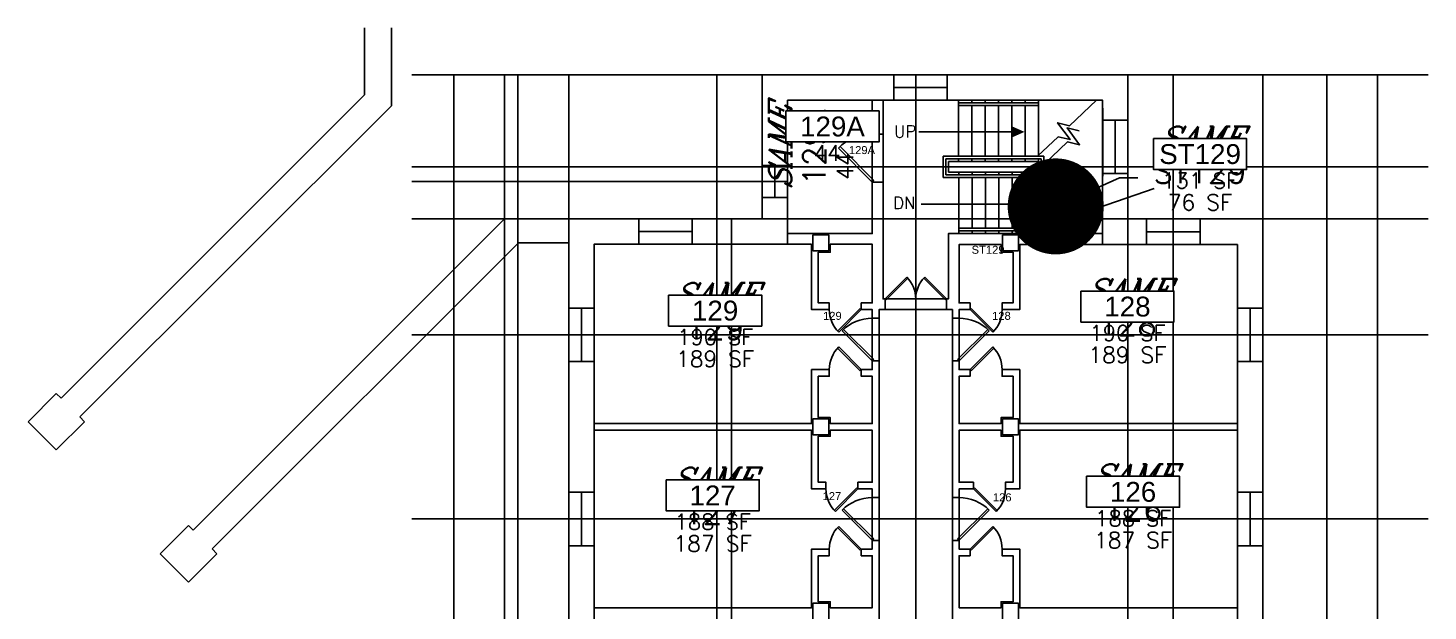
# Model space of a CAD drawing. Header units: inches. Extents: x 3065842 to 3066151, y 1245233 to 1245511.
# Drawn here: x 3065915.4 to 3066002.8, y 1245474.7 to 1245511.1 of the extents above; entities that cross this region are included whole.
import ezdxf
from ezdxf.enums import TextEntityAlignment as Align

# ---------------------------------------------------------------- set-up
doc = ezdxf.new("R2010")
doc.units = ezdxf.units.IN
doc.header["$MEASUREMENT"] = 0
doc.set_wipeout_variables(frame=1)
for name, color, linetype in [('A-ANNO-RMNO', 4, 'Continuous'), ('A-ANNO-RMNO-OLD', 4, 'Continuous'), ('A-ANNO-RMSF', 4, 'Continuous'), ('A-DOOR', 2, 'Continuous'), ('A-FLOR-LEVL', 3, 'Continuous'), ('A-GLAZ', 2, 'Continuous'), ('A-SPAC-ANOT', 7, 'Continuous'), ('A-SPAC-GROS', 6, 'Continuous'), ('A-SPAC-PPLN-AREA', 3, 'Continuous'), ('A-SPAC-RMBX', 4, 'Continuous'), ('A-SPAC-RMDR', 7, 'Continuous'), ('A-SPAC-RMNO', 4, 'Continuous'), ('A-SPAC-RMTW', 4, 'Continuous'), ('A-SPAC-WPBX', 4, 'Continuous'), ('A-WALL', 7, 'Continuous'), ('L-SITE', 1, 'Continuous'), ('S-COLS', 5, 'Continuous'), ('S-GRID', 1, 'Continuous')]:
    doc.layers.add(name, color=color, linetype=linetype)
doc.styles.add('FAI1', font='arial.ttf')
doc.styles.add('RMTAG-OLDNUM', font='complex.shx', dxfattribs={"oblique": 25, "height": 17})
doc.styles.add('RMTAG-RMNUM', font='simplex', dxfattribs={"height": 17})
doc.styles.add('RMTAG-SQFT', font='simplex', dxfattribs={"height": 12})
doc.styles.add('ROMANS', font='romans.shx')
doc.styles.add('SIMPLEX', font='simplex')
doc.styles.get("Standard").update_dxf_attribs({"font": 'arial.ttf'})
doc.dimstyles.get("Standard").update_dxf_attribs({"dimtxt": 0.18, "dimasz": 0.18, "dimexe": 0.18, "dimexo": 0.0625, "dimgap": 0.09, "dimtad": 0, "dimtih": 1, "dimtoh": 1, "dimdec": 4, "dimzin": 0, "dimdsep": 46, "dimtxsty": 'Standard', "dimcen": 0.09, "dimadec": 0, "dimazin": 0, "dimtfac": 1, "dimtdec": 4, "dimtofl": 0, "dimtmove": 0, "dimatfit": 3, "dimfxl": 1, "dimtolj": 1, "dimtzin": 0, "dimarcsym": 0})

# ---------------------------------------------------------------- blocks, each defined once
blk = doc.blocks.new('ARR')
blk.add_line((0, 0), (0, -70.1))
blk.add_solid([(-4, 0), (4, 0), (0, 9)])
blk = doc.blocks.new('RMTAG3')
at = {"layer": 'A-ANNO-RMNO', "style": 'RMTAG-RMNUM'}
blk.add_attdef('ROOM#', text='', height=17, dxfattribs=at).set_placement((0, 0), align=Align.BOTTOM_CENTER)
at = {"layer": 'A-ANNO-RMNO-OLD', "style": 'RMTAG-OLDNUM', "oblique": 25}
blk.add_attdef('OLDROOM#', text='', height=17, dxfattribs=at).set_placement((0, 25.5), align=Align.BOTTOM_CENTER)
at = {"layer": 'A-ANNO-RMSF', "style": 'RMTAG-SQFT'}
blk.add_attdef('SQ-FT', text='', height=12, dxfattribs=at).set_placement((0, -19), align=Align.BOTTOM_CENTER)
blk = doc.blocks.new('AWI002')
blk.add_line((-0.5, -1), (0.5, -1))
blk = doc.blocks.new('ADO001')
for p, q in [((0.207106, 0.707105), (-0.499999, 0)), ((-0.465625, -0.034373), (0.240643, 0.671896)), ((-0.499999, 0), (-0.465625, -0.034373))]:
    blk.add_line(p, q)
blk.add_arc((-0.499999, 0), 0.999997, 0, 45)
blk = doc.blocks.new('ADO101')
for p, q in [((0.465624, -0.034373), (-0.240645, 0.671896)), ((-0.207108, 0.707105), (0.499997, 0)), ((0.499997, 0), (0.465624, -0.034373))]:
    blk.add_line(p, q)
blk.add_arc((0.499997, 0), 0.999997, 135, 180)
blk = doc.blocks.new('ADO401')
for p, q in [((-0.146446, 0.353552), (-0.499999, 0)), ((-0.482812, -0.017187), (-0.129678, 0.335948)), ((-0.129678, 0.335948), (-0.146446, 0.353552)), ((0.129678, 0.335948), (0.146446, 0.353552)), ((0.482812, -0.017187), (0.129678, 0.335948)), ((0.146446, 0.353552), (0.499999, 0)), ((-0.499999, 0), (-0.482812, -0.017187)), ((0.499999, 0), (0.482812, -0.017187))]:
    blk.add_line(p, q)
for centre, start, end in [((-0.499999, 0), 0, 45), ((0.499999, 0), 135, 180)]:
    blk.add_arc(centre, 0.499999, start, end)
blk = doc.blocks.new('FMGRM1')
at = {"style": 'FAI1'}
for tag, p in [('DATA1', (0, -0.284)), ('DATA2', (0, -0.443)), ('DATA3', (0, -0.602)), ('DATA4', (0, -0.762)), ('DATA5', (0, -0.921))]:
    blk.add_attdef(tag, text='', height=0.117, dxfattribs=at).set_placement(p, align=Align.CENTER)
at = {"layer": 'A-SPAC-RMDR', "style": 'FAI1'}
blk.add_attdef('RMDOOR', text='', height=0.08, dxfattribs=at).set_placement((0, 0.257), align=Align.MIDDLE)
at = {"layer": 'A-SPAC-RMNO', "style": 'FAI1'}
blk.add_attdef('RMNUMB', text='', height=0.16, dxfattribs=at).set_placement((0, 0), align=Align.MIDDLE)
at = {"linetype": 'Continuous'}
blk.add_wipeout([(-0.375, -0.125), (0.375, -0.125), (0.375, 0.125), (-0.375, 0.125)], dxfattribs=at).dxf.layer = 'A-SPAC-WPBX'
at = {"layer": 'A-SPAC-RMBX', "linetype": 'Continuous'}
blk.add_lwpolyline([(-0.375, 0.125), (0.375, 0.125), (0.375, -0.125), (-0.375, -0.125)], close=True, dxfattribs=at)

msp = doc.modelspace()

# ---------------------------------------------------------------- linework, layer by layer
at = {"layer": 'A-ANNO-RMNO'}
msp.add_line((3065981.582, 1245499.641), (3065985.742, 1245501.076), dxfattribs=at)
msp.add_solid([(3065981.859, 1245499.604), (3065981.751, 1245499.919), (3065980.86, 1245499.436)], dxfattribs=at)
at = {"layer": 'A-FLOR-LEVL'}
for p, q in [((3065973.518, 1245506.596), (3065973.518, 1245503.096)), ((3065973.518, 1245506.43), (3065978.518, 1245506.43)), ((3065973.518, 1245506.263), (3065978.518, 1245506.263)), ((3065974.352, 1245506.596), (3065974.352, 1245506.43)), ((3065974.352, 1245506.263), (3065974.352, 1245503.096)), ((3065975.185, 1245506.596), (3065975.185, 1245506.43)), ((3065975.185, 1245506.263), (3065975.185, 1245503.096)), ((3065976.018, 1245506.596), (3065976.018, 1245506.43)), ((3065976.018, 1245506.263), (3065976.018, 1245503.096)), ((3065976.852, 1245506.596), (3065976.852, 1245506.43)), ((3065976.852, 1245506.263), (3065976.852, 1245503.096)), ((3065977.685, 1245506.596), (3065977.685, 1245506.43)), ((3065977.685, 1245506.263), (3065977.685, 1245503.096)), ((3065978.518, 1245506.596), (3065978.518, 1245503.096)), ((3065980.464, 1245505.006), (3065982.131, 1245506.596)), ((3065978.464, 1245503.096), (3065979.741, 1245504.315)), ((3065978.873, 1245502.598), (3065980.336, 1245503.995)), ((3065972.56, 1245503.096), (3065978.852, 1245503.096)), ((3065972.56, 1245501.763), (3065972.56, 1245503.096)), ((3065972.727, 1245502.93), (3065978.685, 1245502.93)), ((3065972.727, 1245501.93), (3065972.727, 1245502.93)), ((3065973.518, 1245502.93), (3065973.518, 1245502.763)), ((3065974.352, 1245502.93), (3065974.352, 1245502.763)), ((3065975.185, 1245502.93), (3065975.185, 1245502.763)), ((3065976.018, 1245502.93), (3065976.018, 1245502.763)), ((3065976.852, 1245502.93), (3065976.852, 1245502.763)), ((3065977.685, 1245502.93), (3065977.685, 1245502.763)), ((3065978.518, 1245502.93), (3065978.518, 1245502.763)), ((3065978.685, 1245502.93), (3065978.685, 1245501.93)), ((3065978.852, 1245503.096), (3065978.852, 1245501.763)), ((3065972.56, 1245501.763), (3065978.852, 1245501.763)), ((3065972.727, 1245501.93), (3065978.685, 1245501.93)), ((3065973.535, 1245501.93), (3065973.535, 1245502.096)), ((3065973.535, 1245498.263), (3065973.535, 1245501.763)), ((3065974.369, 1245501.93), (3065974.369, 1245502.096)), ((3065974.369, 1245498.596), (3065974.369, 1245501.763)), ((3065975.202, 1245501.93), (3065975.202, 1245502.096)), ((3065975.202, 1245498.596), (3065975.202, 1245501.763)), ((3065976.035, 1245501.93), (3065976.035, 1245502.096)), ((3065976.035, 1245498.596), (3065976.035, 1245501.763)), ((3065976.869, 1245501.93), (3065976.869, 1245502.096)), ((3065976.869, 1245498.596), (3065976.869, 1245501.763)), ((3065977.702, 1245501.93), (3065977.702, 1245502.096)), ((3065977.702, 1245498.596), (3065977.702, 1245501.763)), ((3065978.518, 1245501.93), (3065978.518, 1245502.096)), ((3065978.518, 1245498.263), (3065978.518, 1245501.763)), ((3065973.535, 1245498.596), (3065978.518, 1245498.596)), ((3065973.535, 1245498.43), (3065978.518, 1245498.43)), ((3065974.369, 1245498.263), (3065974.369, 1245498.43)), ((3065975.202, 1245498.263), (3065975.202, 1245498.43)), ((3065976.035, 1245498.263), (3065976.035, 1245498.43)), ((3065976.869, 1245498.263), (3065976.869, 1245498.43)), ((3065977.702, 1245498.263), (3065977.702, 1245498.43))]:
    msp.add_line(p, q, dxfattribs=at)
for points in [[(3065979.741, 1245504.315), (3065980.493, 1245504.137), (3065979.713, 1245505.184), (3065980.464, 1245505.006)], [(3065980.336, 1245503.995), (3065981.088, 1245503.817), (3065980.308, 1245504.864), (3065981.059, 1245504.685)]]:
    msp.add_lwpolyline(points, dxfattribs=at)
at = {"layer": 'A-GLAZ'}
for p, q in [((3065969.488, 1245508.18), (3065972.821, 1245508.18)), ((3065969.488, 1245506.596), (3065972.821, 1245506.596)), ((3065982.518, 1245502.013), (3065982.518, 1245505.346)), ((3065984.102, 1245502.013), (3065984.102, 1245505.346)), ((3065961.268, 1245502.513), (3065961.268, 1245500.513)), ((3065962.852, 1245502.513), (3065962.852, 1245500.513)), ((3065953.56, 1245499.18), (3065956.893, 1245499.18)), ((3065985.268, 1245499.18), (3065988.602, 1245499.18)), ((3065953.56, 1245497.596), (3065956.893, 1245497.596)), ((3065985.268, 1245497.581), (3065988.602, 1245497.581)), ((3065949.185, 1245493.596), (3065949.185, 1245490.263)), ((3065950.768, 1245493.596), (3065950.768, 1245490.263)), ((3065990.935, 1245493.596), (3065990.935, 1245490.263)), ((3065992.519, 1245493.596), (3065992.519, 1245490.263)), ((3065949.185, 1245478.763), (3065949.185, 1245482.096)), ((3065950.768, 1245478.763), (3065950.768, 1245482.096)), ((3065990.935, 1245482.096), (3065990.935, 1245478.763)), ((3065992.519, 1245482.096), (3065992.519, 1245478.763))]:
    msp.add_line(p, q, dxfattribs=at)
at = {"layer": 'A-SPAC-PPLN-AREA'}
for points in [[(3065968.143, 1245506.596), (3065962.852, 1245506.596), (3065962.852, 1245498.263), (3065968.143, 1245498.263)], [(3065968.935, 1245494.18), (3065968.81, 1245494.18), (3065968.81, 1245506.596), (3065982.518, 1245506.596), (3065982.518, 1245498.263), (3065972.893, 1245498.263), (3065972.893, 1245494.18)], [(3065964.352, 1245497.596), (3065950.768, 1245497.596), (3065950.768, 1245486.388), (3065964.352, 1245486.388), (3065964.352, 1245489.763), (3065965.456, 1245489.763), (3065965.456, 1245489.346), (3065964.768, 1245489.346), (3065964.768, 1245486.763), (3065965.518, 1245486.763), (3065965.518, 1245486.388), (3065968.143, 1245486.388), (3065968.143, 1245489.346), (3065967.456, 1245489.346), (3065967.456, 1245489.763), (3065968.143, 1245489.763), (3065968.143, 1245493.513), (3065967.456, 1245493.513), (3065967.456, 1245493.93), (3065968.143, 1245493.93), (3065968.143, 1245497.596), (3065965.518, 1245497.596), (3065965.518, 1245497.096), (3065964.768, 1245497.096), (3065964.768, 1245493.93), (3065965.456, 1245493.93), (3065965.456, 1245493.513), (3065964.352, 1245493.513), (3065964.352, 1245497.581)], [(3065990.935, 1245497.581), (3065977.352, 1245497.581), (3065977.352, 1245493.513), (3065976.248, 1245493.513), (3065976.248, 1245493.93), (3065976.935, 1245493.93), (3065976.935, 1245497.096), (3065976.185, 1245497.096), (3065976.185, 1245497.581), (3065973.56, 1245497.581), (3065973.56, 1245493.93), (3065974.248, 1245493.93), (3065974.248, 1245493.513), (3065973.56, 1245493.513), (3065973.56, 1245489.763), (3065974.248, 1245489.763), (3065974.248, 1245489.346), (3065973.56, 1245489.346), (3065973.56, 1245486.388), (3065976.185, 1245486.388), (3065976.185, 1245486.763), (3065976.935, 1245486.763), (3065976.935, 1245489.346), (3065976.248, 1245489.346), (3065976.248, 1245489.763), (3065977.352, 1245489.763), (3065977.352, 1245486.388), (3065990.935, 1245486.388)], [(3065973.143, 1245371.388), (3065973.143, 1245362.93), (3065976.185, 1245362.93), (3065976.185, 1245359.93), (3065971.803, 1245359.93), (3065968.803, 1245359.93), (3065968.56, 1245359.93), (3065968.56, 1245493.513), (3065968.935, 1245493.513), (3065972.768, 1245493.513), (3065973.143, 1245493.513), (3065973.143, 1245375.055), (3065973.143, 1245374.805), (3065976.935, 1245374.805), (3065976.935, 1245373.221), (3065973.143, 1245373.221)], [(3065950.768, 1245485.971), (3065964.352, 1245485.971), (3065964.352, 1245482.305), (3065965.248, 1245482.305), (3065965.248, 1245482.721), (3065964.768, 1245482.721), (3065964.768, 1245485.596), (3065965.518, 1245485.596), (3065965.518, 1245485.971), (3065968.143, 1245485.971), (3065968.143, 1245482.721), (3065967.248, 1245482.721), (3065967.248, 1245482.305), (3065968.143, 1245482.305), (3065968.143, 1245478.555), (3065967.456, 1245478.555), (3065967.456, 1245478.138), (3065968.143, 1245478.138), (3065968.143, 1245474.888), (3065965.518, 1245474.888), (3065965.518, 1245475.263), (3065964.768, 1245475.263), (3065964.768, 1245478.138), (3065965.456, 1245478.138), (3065965.456, 1245478.555), (3065964.352, 1245478.555), (3065964.352, 1245474.888), (3065950.768, 1245474.888)], [(3065990.935, 1245485.971), (3065977.352, 1245485.971), (3065977.352, 1245482.305), (3065976.456, 1245482.305), (3065976.456, 1245482.721), (3065976.935, 1245482.721), (3065976.935, 1245485.596), (3065976.185, 1245485.596), (3065976.185, 1245485.971), (3065973.56, 1245485.971), (3065973.56, 1245482.721), (3065974.456, 1245482.721), (3065974.456, 1245482.305), (3065973.56, 1245482.305), (3065973.56, 1245478.555), (3065974.248, 1245478.555), (3065974.248, 1245478.138), (3065973.56, 1245478.138), (3065973.56, 1245474.888), (3065976.185, 1245474.888), (3065976.185, 1245475.263), (3065976.935, 1245475.263), (3065976.935, 1245478.138), (3065976.248, 1245478.138), (3065976.248, 1245478.555), (3065977.352, 1245478.555), (3065977.352, 1245474.888), (3065990.935, 1245474.888)]]:
    msp.add_lwpolyline(points, close=True, dxfattribs=at)
at = {"layer": 'A-WALL'}
for p, q in [((3065961.268, 1245499.18), (3065961.268, 1245508.18)), ((3065961.268, 1245508.18), (3065984.102, 1245508.18)), ((3065969.488, 1245506.596), (3065969.488, 1245508.18)), ((3065972.821, 1245506.596), (3065972.821, 1245508.18)), ((3065984.102, 1245508.18), (3065984.102, 1245499.18)), ((3065962.852, 1245506.596), (3065962.852, 1245497.596)), ((3065982.518, 1245506.596), (3065962.852, 1245506.596)), ((3065968.143, 1245504.48), (3065968.143, 1245506.596)), ((3065968.81, 1245504.48), (3065968.81, 1245506.596)), ((3065982.518, 1245505.346), (3065982.518, 1245506.596)), ((3065982.518, 1245497.581), (3065982.539, 1245506.098)), ((3065984.102, 1245505.346), (3065982.518, 1245505.346)), ((3065968.143, 1245504.48), (3065968.81, 1245504.48)), ((3065962.852, 1245502.513), (3065961.268, 1245502.513)), ((3065972.893, 1245502.763), (3065978.518, 1245502.763)), ((3065972.893, 1245502.096), (3065972.893, 1245502.763)), ((3065978.518, 1245502.763), (3065978.518, 1245502.096)), ((3065972.893, 1245502.096), (3065978.518, 1245502.096)), ((3065984.102, 1245502.013), (3065982.518, 1245502.013)), ((3065968.143, 1245498.263), (3065968.143, 1245501.48)), ((3065968.143, 1245501.48), (3065968.81, 1245501.48)), ((3065968.81, 1245494.18), (3065968.81, 1245501.48)), ((3065962.852, 1245500.513), (3065961.268, 1245500.513)), ((3065949.185, 1245499.18), (3065961.268, 1245499.18)), ((3065949.185, 1245499.18), (3065949.185, 1245357.346)), ((3065953.56, 1245497.596), (3065953.56, 1245499.18)), ((3065956.893, 1245497.596), (3065956.893, 1245499.18)), ((3065984.102, 1245499.18), (3065992.519, 1245499.18)), ((3065985.268, 1245497.581), (3065985.268, 1245499.18)), ((3065988.602, 1245497.581), (3065988.602, 1245499.18)), ((3065992.519, 1245499.18), (3065992.519, 1245339.346)), ((3065962.852, 1245498.263), (3065968.143, 1245498.263)), ((3065964.352, 1245498.263), (3065965.518, 1245498.263)), ((3065972.893, 1245498.263), (3065982.518, 1245498.263)), ((3065972.893, 1245494.18), (3065972.893, 1245498.263)), ((3065950.768, 1245356.596), (3065950.768, 1245497.596)), ((3065964.352, 1245497.596), (3065950.768, 1245497.596)), ((3065964.352, 1245497.096), (3065964.352, 1245497.596)), ((3065964.352, 1245493.513), (3065964.352, 1245497.581)), ((3065965.518, 1245497.596), (3065965.518, 1245497.096)), ((3065965.518, 1245497.596), (3065968.143, 1245497.596)), ((3065968.143, 1245493.93), (3065968.143, 1245497.596)), ((3065973.56, 1245497.581), (3065976.185, 1245497.581)), ((3065973.56, 1245493.93), (3065973.56, 1245497.581)), ((3065976.185, 1245497.096), (3065976.185, 1245497.581)), ((3065977.352, 1245497.581), (3065977.352, 1245497.096)), ((3065977.352, 1245493.513), (3065977.352, 1245497.581)), ((3065990.935, 1245497.581), (3065977.352, 1245497.581)), ((3065990.935, 1245339.18), (3065990.935, 1245497.581)), ((3065965.518, 1245497.096), (3065964.768, 1245497.096)), ((3065964.768, 1245493.93), (3065964.768, 1245497.096)), ((3065976.935, 1245497.096), (3065976.185, 1245497.096)), ((3065976.935, 1245493.93), (3065976.935, 1245497.096)), ((3065964.768, 1245493.93), (3065965.456, 1245493.93)), ((3065965.456, 1245493.93), (3065965.456, 1245493.513)), ((3065967.456, 1245493.93), (3065967.456, 1245493.513)), ((3065967.456, 1245493.93), (3065968.143, 1245493.93)), ((3065968.81, 1245494.18), (3065968.935, 1245494.18)), ((3065968.935, 1245493.513), (3065968.935, 1245494.18)), ((3065972.768, 1245494.18), (3065972.893, 1245494.18)), ((3065972.768, 1245493.513), (3065972.768, 1245494.18)), ((3065974.248, 1245493.93), (3065973.56, 1245493.93)), ((3065974.248, 1245493.93), (3065974.248, 1245493.513)), ((3065976.935, 1245493.93), (3065976.248, 1245493.93)), ((3065976.248, 1245493.93), (3065976.248, 1245493.513)), ((3065949.185, 1245493.596), (3065950.768, 1245493.596)), ((3065964.352, 1245493.513), (3065965.456, 1245493.513)), ((3065967.456, 1245493.513), (3065968.143, 1245493.513)), ((3065968.143, 1245493.263), (3065968.143, 1245493.513)), ((3065968.143, 1245492.971), (3065968.143, 1245493.513)), ((3065968.56, 1245492.971), (3065968.143, 1245492.971)), ((3065968.56, 1245493.513), (3065968.935, 1245493.513)), ((3065968.56, 1245492.971), (3065968.56, 1245493.513)), ((3065972.768, 1245493.513), (3065973.143, 1245493.513)), ((3065973.143, 1245492.971), (3065973.143, 1245493.513)), ((3065973.143, 1245492.971), (3065973.56, 1245492.971)), ((3065974.248, 1245493.513), (3065973.56, 1245493.513)), ((3065973.56, 1245492.971), (3065973.56, 1245493.513)), ((3065977.352, 1245493.513), (3065976.248, 1245493.513)), ((3065992.519, 1245493.596), (3065990.935, 1245493.596)), ((3065949.185, 1245490.263), (3065950.768, 1245490.263)), ((3065968.56, 1245490.305), (3065968.143, 1245490.305)), ((3065968.143, 1245489.763), (3065968.143, 1245490.305)), ((3065968.56, 1245481.763), (3065968.56, 1245490.305)), ((3065973.143, 1245481.763), (3065973.143, 1245490.305)), ((3065973.143, 1245490.305), (3065973.56, 1245490.305)), ((3065973.56, 1245489.763), (3065973.56, 1245490.305)), ((3065992.519, 1245490.263), (3065990.935, 1245490.263)), ((3065964.352, 1245486.388), (3065964.352, 1245489.763)), ((3065964.352, 1245489.763), (3065965.456, 1245489.763)), ((3065965.456, 1245489.346), (3065965.456, 1245489.763)), ((3065967.456, 1245489.346), (3065967.456, 1245489.763)), ((3065967.456, 1245489.763), (3065968.143, 1245489.763)), ((3065974.248, 1245489.763), (3065973.56, 1245489.763)), ((3065974.248, 1245489.346), (3065974.248, 1245489.763)), ((3065977.352, 1245489.763), (3065976.248, 1245489.763)), ((3065976.248, 1245489.346), (3065976.248, 1245489.763)), ((3065977.352, 1245486.388), (3065977.352, 1245489.763)), ((3065964.768, 1245489.346), (3065965.456, 1245489.346)), ((3065964.768, 1245486.763), (3065964.768, 1245489.346)), ((3065967.456, 1245489.346), (3065968.143, 1245489.346)), ((3065968.143, 1245486.388), (3065968.143, 1245489.346)), ((3065973.56, 1245486.388), (3065973.56, 1245489.346)), ((3065974.248, 1245489.346), (3065973.56, 1245489.346)), ((3065976.935, 1245489.346), (3065976.248, 1245489.346)), ((3065976.935, 1245486.763), (3065976.935, 1245489.346)), ((3065964.352, 1245486.763), (3065964.352, 1245486.388)), ((3065965.518, 1245486.763), (3065964.768, 1245486.763)), ((3065965.518, 1245486.388), (3065965.518, 1245486.763)), ((3065976.185, 1245486.763), (3065976.935, 1245486.763)), ((3065976.185, 1245486.388), (3065976.185, 1245486.763)), ((3065977.352, 1245486.763), (3065977.352, 1245486.388)), ((3065950.768, 1245486.388), (3065964.352, 1245486.388)), ((3065950.768, 1245485.971), (3065964.352, 1245485.971)), ((3065964.352, 1245485.971), (3065964.352, 1245482.305)), ((3065964.352, 1245485.68), (3065964.352, 1245485.971)), ((3065965.518, 1245486.388), (3065968.143, 1245486.388)), ((3065965.518, 1245485.971), (3065968.143, 1245485.971)), ((3065965.518, 1245485.596), (3065965.518, 1245485.971)), ((3065968.143, 1245482.721), (3065968.143, 1245485.971)), ((3065976.185, 1245486.388), (3065973.56, 1245486.388)), ((3065976.185, 1245485.971), (3065973.56, 1245485.971)), ((3065973.56, 1245482.721), (3065973.56, 1245485.971)), ((3065976.185, 1245485.596), (3065976.185, 1245485.971)), ((3065990.935, 1245486.388), (3065977.352, 1245486.388)), ((3065990.935, 1245485.971), (3065977.352, 1245485.971)), ((3065977.352, 1245485.68), (3065977.352, 1245485.971)), ((3065977.352, 1245485.971), (3065977.352, 1245482.305)), ((3065964.768, 1245482.721), (3065964.768, 1245485.596)), ((3065964.768, 1245485.596), (3065965.518, 1245485.596)), ((3065976.935, 1245485.596), (3065976.185, 1245485.596)), ((3065976.935, 1245482.721), (3065976.935, 1245485.596)), ((3065964.768, 1245482.721), (3065965.248, 1245482.721)), ((3065965.248, 1245482.721), (3065965.248, 1245482.305)), ((3065967.248, 1245482.721), (3065967.248, 1245482.305)), ((3065967.248, 1245482.721), (3065968.143, 1245482.721)), ((3065974.456, 1245482.721), (3065973.56, 1245482.721)), ((3065974.456, 1245482.721), (3065974.456, 1245482.305)), ((3065976.935, 1245482.721), (3065976.456, 1245482.721)), ((3065976.456, 1245482.721), (3065976.456, 1245482.305)), ((3065950.768, 1245482.096), (3065949.185, 1245482.096)), ((3065964.352, 1245482.305), (3065965.248, 1245482.305)), ((3065967.248, 1245482.305), (3065968.143, 1245482.305)), ((3065968.143, 1245481.763), (3065968.143, 1245482.305)), ((3065968.56, 1245481.763), (3065968.143, 1245481.763)), ((3065973.143, 1245481.763), (3065973.56, 1245481.763)), ((3065974.456, 1245482.305), (3065973.56, 1245482.305)), ((3065973.56, 1245481.763), (3065973.56, 1245482.305)), ((3065977.352, 1245482.305), (3065976.456, 1245482.305)), ((3065990.935, 1245482.096), (3065992.519, 1245482.096)), ((3065968.56, 1245479.096), (3065968.143, 1245479.096)), ((3065968.143, 1245478.555), (3065968.143, 1245479.096)), ((3065968.56, 1245470.263), (3065968.56, 1245479.096)), ((3065973.143, 1245479.096), (3065973.56, 1245479.096)), ((3065973.143, 1245470.263), (3065973.143, 1245479.096)), ((3065973.56, 1245478.555), (3065973.56, 1245479.096)), ((3065950.768, 1245478.763), (3065949.185, 1245478.763)), ((3065964.352, 1245474.888), (3065964.352, 1245478.555)), ((3065964.352, 1245478.555), (3065965.456, 1245478.555)), ((3065964.768, 1245475.263), (3065964.768, 1245478.138)), ((3065964.768, 1245478.138), (3065965.456, 1245478.138)), ((3065965.456, 1245478.555), (3065965.456, 1245478.138)), ((3065967.456, 1245478.555), (3065967.456, 1245478.138)), ((3065967.456, 1245478.555), (3065968.143, 1245478.555)), ((3065967.456, 1245478.138), (3065968.143, 1245478.138)), ((3065968.143, 1245474.888), (3065968.143, 1245478.138)), ((3065974.248, 1245478.555), (3065973.56, 1245478.555)), ((3065973.56, 1245474.888), (3065973.56, 1245478.138)), ((3065974.248, 1245478.138), (3065973.56, 1245478.138)), ((3065974.248, 1245478.555), (3065974.248, 1245478.138)), ((3065977.352, 1245478.555), (3065976.248, 1245478.555)), ((3065976.248, 1245478.555), (3065976.248, 1245478.138)), ((3065976.935, 1245478.138), (3065976.248, 1245478.138)), ((3065976.935, 1245475.263), (3065976.935, 1245478.138)), ((3065977.352, 1245474.888), (3065977.352, 1245478.555)), ((3065990.935, 1245478.763), (3065992.519, 1245478.763)), ((3065950.768, 1245474.888), (3065964.352, 1245474.888)), ((3065964.352, 1245475.263), (3065964.352, 1245474.888)), ((3065965.518, 1245475.263), (3065964.768, 1245475.263)), ((3065965.518, 1245474.888), (3065965.518, 1245475.263)), ((3065965.518, 1245474.888), (3065968.143, 1245474.888)), ((3065976.185, 1245474.888), (3065973.56, 1245474.888)), ((3065976.185, 1245475.263), (3065976.935, 1245475.263)), ((3065976.185, 1245474.888), (3065976.185, 1245475.263)), ((3065977.352, 1245475.263), (3065977.352, 1245474.888)), ((3065990.935, 1245474.888), (3065977.352, 1245474.888))]:
    msp.add_line(p, q, dxfattribs=at)
at = {"layer": 'L-SITE'}
for p, q in [((3065936.447, 1245506.941), (3065936.447, 1245511.111)), ((3065938.114, 1245506.251), (3065938.114, 1245511.111)), ((3065936.447, 1245506.941), (3065917.49, 1245487.984)), ((3065938.114, 1245506.251), (3065918.669, 1245486.805)), ((3065945.185, 1245499.18), (3065925.74, 1245479.734)), ((3065949.185, 1245499.18), (3065945.185, 1245499.18)), ((3065946.042, 1245497.68), (3065926.918, 1245478.556)), ((3065949.185, 1245497.68), (3065946.042, 1245497.68)), ((3065917.195, 1245488.278), (3065915.428, 1245486.511)), ((3065917.195, 1245488.278), (3065917.49, 1245487.984)), ((3065918.669, 1245486.805), (3065918.963, 1245486.511)), ((3065915.428, 1245486.511), (3065917.195, 1245484.743)), ((3065918.963, 1245486.511), (3065917.195, 1245484.743)), ((3065925.445, 1245480.029), (3065923.677, 1245478.261)), ((3065925.445, 1245480.029), (3065925.74, 1245479.734)), ((3065923.677, 1245478.261), (3065925.445, 1245476.493)), ((3065927.213, 1245478.261), (3065925.445, 1245476.493)), ((3065926.918, 1245478.556), (3065927.213, 1245478.261))]:
    msp.add_line(p, q, dxfattribs=at)
at = {"layer": 'S-COLS'}
for p, q in [((3065964.435, 1245498.18), (3065965.435, 1245498.18)), ((3065964.435, 1245497.18), (3065964.435, 1245498.18)), ((3065965.435, 1245498.18), (3065965.435, 1245497.18)), ((3065976.268, 1245498.18), (3065976.268, 1245497.18)), ((3065977.268, 1245498.18), (3065976.268, 1245498.18)), ((3065977.268, 1245497.18), (3065977.268, 1245498.18)), ((3065965.435, 1245497.18), (3065964.435, 1245497.18)), ((3065976.268, 1245497.18), (3065977.268, 1245497.18)), ((3065964.435, 1245485.68), (3065964.435, 1245486.68)), ((3065964.435, 1245486.68), (3065965.435, 1245486.68)), ((3065965.435, 1245486.68), (3065965.435, 1245485.68)), ((3065977.268, 1245486.68), (3065976.268, 1245486.68)), ((3065976.268, 1245486.68), (3065976.268, 1245485.68)), ((3065977.268, 1245485.68), (3065977.268, 1245486.68)), ((3065965.435, 1245485.68), (3065964.435, 1245485.68)), ((3065976.268, 1245485.68), (3065977.268, 1245485.68)), ((3065964.435, 1245475.18), (3065965.435, 1245475.18)), ((3065964.435, 1245474.18), (3065964.435, 1245475.18)), ((3065965.435, 1245475.18), (3065965.435, 1245474.18)), ((3065976.268, 1245475.18), (3065976.268, 1245474.18)), ((3065977.268, 1245475.18), (3065976.268, 1245475.18)), ((3065977.268, 1245474.18), (3065977.268, 1245475.18))]:
    msp.add_line(p, q, dxfattribs=at)
at = {"layer": 'S-GRID'}
for p, q in [((3066002.837, 1245508.18), (3065939.402, 1245508.18)), ((3065942.018, 1245508.18), (3065942.018, 1245301.897)), ((3065945.185, 1245508.18), (3065945.185, 1245301.897)), ((3065946.018, 1245508.18), (3065946.018, 1245301.897)), ((3065949.185, 1245508.18), (3065949.185, 1245301.897)), ((3065958.435, 1245307.18), (3065958.435, 1245508.18)), ((3065970.852, 1245508.18), (3065970.852, 1245301.897)), ((3065984.102, 1245508.18), (3065984.102, 1245301.897)), ((3065986.935, 1245508.18), (3065986.935, 1245301.897)), ((3065992.518, 1245508.18), (3065992.518, 1245301.897)), ((3065996.518, 1245508.18), (3065996.518, 1245301.897)), ((3065999.685, 1245508.18), (3065999.685, 1245301.897)), ((3066002.837, 1245502.43), (3065939.402, 1245502.43)), ((3065962.852, 1245501.513), (3065939.402, 1245501.513)), ((3066002.837, 1245499.18), (3065939.402, 1245499.18)), ((3065959.352, 1245499.18), (3065959.352, 1245301.897)), ((3066002.837, 1245491.93), (3065939.402, 1245491.93)), ((3066002.837, 1245480.43), (3065939.402, 1245480.43))]:
    msp.add_line(p, q, dxfattribs=at)

# ---------------------------------------------------------------- block references
at = {"layer": 'A-ANNO-RMNO', "xscale": 0.08333333333333333, "yscale": 0.08333333333333333, "zscale": 0.08333333333333333, "rotation": 90}
msp.add_blockref('RMTAG3', (3065965.654, 1245503.641), dxfattribs=at).add_auto_attribs({'OLDROOM#': 'SAME', 'ROOM#': '129A', 'SQ-FT': '44 SF'})
at = {"layer": 'A-ANNO-RMNO', "xscale": 0.08333333333333333, "yscale": 0.08333333333333333, "zscale": 0.08333333333333333}
for p, values in [((3065988.607, 1245500.994), {'OLDROOM#': 'SAME', 'ROOM#': 'ST129', 'SQ-FT': '76 SF'}), ((3065958.329, 1245491.214), {'OLDROOM#': 'SAME', 'ROOM#': '129', 'SQ-FT': '189 SF'}), ((3065984.072, 1245491.465), {'OLDROOM#': 'SAME', 'ROOM#': '128', 'SQ-FT': '189 SF'}), ((3065958.173, 1245479.673), {'OLDROOM#': 'SAME', 'ROOM#': '127', 'SQ-FT': '187 SF'}), ((3065984.424, 1245479.89), {'OLDROOM#': 'SAME', 'ROOM#': '126', 'SQ-FT': '187 SF'})]:
    msp.add_blockref('RMTAG3', p, dxfattribs=at).add_auto_attribs(values)
at = {"layer": 'A-DOOR', "zscale": 6.666666666666666}
for p, xscale, yscale, rotation in [((3065968.143, 1245502.98), 3, 3, 90.00000000000006), ((3065966.456, 1245493.513), 2, 2, 180), ((3065968.143, 1245491.638), 2.666666666666667, 2.666666666666667, 90.00000000000006), ((3065973.56, 1245491.638), -2.666666666666667, 2.666666666666667, 270), ((3065975.248, 1245493.513), -2, 2, 180), ((3065966.248, 1245482.305), 2, 2, 180), ((3065968.143, 1245480.43), 2.666666666666667, 2.666666666666667, 90.00000000000006), ((3065973.56, 1245480.43), -2.666666666666667, 2.666666666666667, 270), ((3065975.456, 1245482.305), -2, 2, 180)]:
    msp.add_blockref('ADO001', p, dxfattribs=dict(at, xscale=xscale, yscale=yscale, rotation=rotation))
for name, p, xscale, yscale in [('ADO401', (3065970.852, 1245494.18), -3.833333333333333, 3.833333333333333), ('ADO101', (3065966.456, 1245489.763), 2, 2), ('ADO101', (3065975.248, 1245489.763), -2, 2), ('ADO101', (3065966.456, 1245478.555), 2, 2), ('ADO101', (3065975.248, 1245478.555), -2, 2)]:
    msp.add_blockref(name, p, dxfattribs=dict(at, xscale=xscale, yscale=yscale))
at = {"layer": 'A-FLOR-LEVL', "xscale": 0.08333333333333333, "yscale": 0.08333333333333333, "zscale": 0.08333333333333333, "rotation": 270}
for p in [(3065976.894, 1245504.617), (3065977.034, 1245500.102)]:
    msp.add_blockref('ARR', p, dxfattribs=at)
at = {"layer": 'A-GLAZ', "xscale": -3.333333333333333, "zscale": 3}
for p, yscale in [((3065971.155, 1245508.18), 0.7916666666666666), ((3065955.227, 1245499.18), 0.7916666666666666), ((3065986.935, 1245499.18), 0.7992578333333333)]:
    msp.add_blockref('AWI002', p, dxfattribs=dict(at, yscale=yscale))
at = {"layer": 'A-GLAZ', "zscale": 3}
for p, xscale, yscale, rotation in [((3065984.102, 1245503.68), 3.333333333333333, 0.7916666666666714, 270), ((3065962.852, 1245501.513), -2, 0.7916666666666666, 270), ((3065949.185, 1245491.93), 3.333333333333333, 0.7917717499999999, 90.00000000000006), ((3065992.519, 1245491.93), -3.333333333333333, 0.7917717499999999, 270), ((3065949.185, 1245480.43), -3.333333333333333, 0.7916666666666666, 90.00000000000007), ((3065992.519, 1245480.43), -3.333333333333333, 0.7917717499999999, 270)]:
    msp.add_blockref('AWI002', p, dxfattribs=dict(at, xscale=xscale, yscale=yscale, rotation=rotation))

# ---------------------------------------------------------------- texts
at = {"layer": 'A-FLOR-LEVL', "style": 'SIMPLEX'}
for s, p in [('UP', (3065969.495, 1245504.273)), ('DN', (3065969.447, 1245499.8))]:
    msp.add_text(s, height=0.75, dxfattribs=at).set_placement(p)

# ---------------------------------------------------------------- next in the draw order: block references
at = {"layer": 'A-SPAC-RMTW'}
ref = msp.add_blockref('FMGRM1', (3065965.654, 1245504.956), dxfattribs=dict(at, xscale=7.75, yscale=7.75, zscale=7.75))
ref.add_attrib('RMNUMB', '129A', dxfattribs={"layer": 'A-SPAC-RMNO', "height": 1.24, "style": 'FAI1'}).set_placement((3065965.654, 1245504.956), align=Align.MIDDLE)
ref.add_attrib('RMDOOR', '129A', dxfattribs={"layer": 'A-SPAC-RMDR', "height": 0.4996, "style": 'FAI1'}).set_placement((3065967.495, 1245503.48), align=Align.MIDDLE)
ref = msp.add_blockref('FMGRM1', (3065988.607, 1245503.232), dxfattribs=dict(at, xscale=7.75, yscale=7.75, zscale=7.75))
ref.add_attrib('RMNUMB', 'ST129', dxfattribs={"layer": 'A-SPAC-RMNO', "height": 1.24, "style": 'FAI1'}).set_placement((3065988.607, 1245503.232), align=Align.MIDDLE)
ref.add_attrib('RMDOOR', 'ST129', dxfattribs={"layer": 'A-SPAC-RMDR', "height": 0.4996, "style": 'FAI1'}).set_placement((3065975.369, 1245497.252), align=Align.MIDDLE)
ref = msp.add_blockref('FMGRM1', (3065984.072, 1245493.703), dxfattribs=dict(at, xscale=7.75, yscale=7.75, zscale=7.75))
ref.add_attrib('RMNUMB', '128', dxfattribs={"layer": 'A-SPAC-RMNO', "height": 1.24, "style": 'FAI1'}).set_placement((3065984.072, 1245493.703), align=Align.MIDDLE)
ref.add_attrib('RMDOOR', '128', dxfattribs={"layer": 'A-SPAC-RMDR', "height": 0.4996, "style": 'FAI1'}).set_placement((3065976.203, 1245493.124), align=Align.MIDDLE)
ref = msp.add_blockref('FMGRM1', (3065958.329, 1245493.452), dxfattribs=dict(at, xscale=7.75, yscale=7.75, zscale=7.75))
ref.add_attrib('RMNUMB', '129', dxfattribs={"layer": 'A-SPAC-RMNO', "height": 1.24, "style": 'FAI1'}).set_placement((3065958.329, 1245493.452), align=Align.MIDDLE)
ref.add_attrib('RMDOOR', '129', dxfattribs={"layer": 'A-SPAC-RMDR', "height": 0.4996, "style": 'FAI1'}).set_placement((3065965.649, 1245493.123), align=Align.MIDDLE)
ref = msp.add_blockref('FMGRM1', (3065958.173, 1245481.911), dxfattribs=dict(at, xscale=7.75, yscale=7.75, zscale=7.75))
ref.add_attrib('RMNUMB', '127', dxfattribs={"layer": 'A-SPAC-RMNO', "height": 1.24, "style": 'FAI1'}).set_placement((3065958.173, 1245481.911), align=Align.MIDDLE)
ref.add_attrib('RMDOOR', '127', dxfattribs={"layer": 'A-SPAC-RMDR', "height": 0.4996, "style": 'FAI1'}).set_placement((3065965.62, 1245481.861), align=Align.MIDDLE)
ref = msp.add_blockref('FMGRM1', (3065984.424, 1245482.128), dxfattribs=dict(at, xscale=7.75, yscale=7.75, zscale=7.75))
ref.add_attrib('RMNUMB', '126', dxfattribs={"layer": 'A-SPAC-RMNO', "height": 1.24, "style": 'FAI1'}).set_placement((3065984.424, 1245482.128), align=Align.MIDDLE)
ref.add_attrib('RMDOOR', '126', dxfattribs={"layer": 'A-SPAC-RMDR', "height": 0.4996, "style": 'FAI1'}).set_placement((3065976.254, 1245481.783), align=Align.MIDDLE)

# ---------------------------------------------------------------- next in the draw order: linework, layer by layer
at = {"layer": 'A-SPAC-GROS'}
msp.add_lwpolyline([(3065949.185, 1245359.18), (3065949.185, 1245357.346), (3065950.102, 1245357.346), (3065950.102, 1245349.846), (3065949.185, 1245349.846), (3065949.185, 1245348.013), (3065945.185, 1245348.013), (3065945.185, 1245310.346), (3065996.518, 1245310.346), (3065996.518, 1245339.346), (3065992.519, 1245339.346), (3065992.519, 1245499.18), (3065984.102, 1245499.18), (3065984.102, 1245508.18), (3065961.268, 1245508.18), (3065961.268, 1245499.18), (3065949.185, 1245499.18)], close=True, dxfattribs=at)

# ---------------------------------------------------------------- next in the draw order: texts
at = {"layer": 'A-SPAC-ANOT', "style": 'ROMANS'}
for s, p in [('44 ', (3065965.654, 1245502.813)), ('131 SF', (3065988.607, 1245501.089)), ('190 SF', (3065958.329, 1245491.309)), ('190 SF', (3065984.072, 1245491.561)), ('188 SF', (3065958.173, 1245479.768)), ('188 SF', (3065984.424, 1245479.986))]:
    msp.add_text(s, height=0.974, dxfattribs=at).set_placement(p, align=Align.CENTER)

# ---------------------------------------------------------------- next in the draw order: leaders
at = {"layer": 'A-SPAC-RMTW'}
msp.add_leader([(3065979.593, 1245499.963), (3065983.574, 1245501.755), (3065984.729, 1245501.755)], dimstyle='Standard', override={"dimscale": 192, "dimasz": 0.125, "dimlunit": 4, "dimdle": 0.03125, "dimtmove": 2, "dimldrblk": 'DotSmall'}, dxfattribs=at)

doc.saveas('drawing.dxf')
